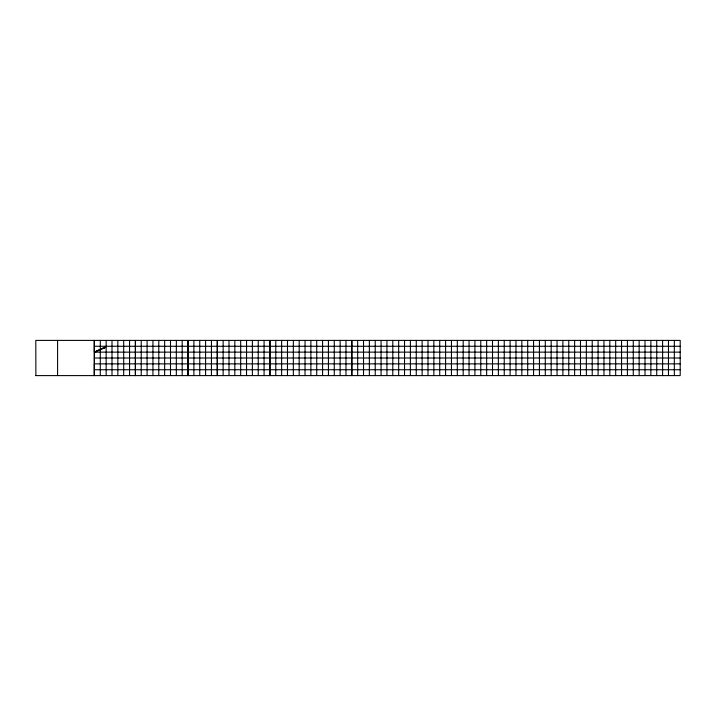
<?xml version="1.0" encoding="UTF-8"?>
<svg xmlns="http://www.w3.org/2000/svg" width="716" height="716" viewBox="0 0 716 716"><rect width="100%" height="100%" fill="white"/><g stroke="black" fill="none" stroke-linecap="round" stroke-linejoin="round"><path stroke-width="1.07" d="M94.986 352.272L105.458 346.956L94.807 351.878L105.655 347.421M103.516 348.611L104.617 348.11M94.44 346.267L680.2 346.267M680.2 352.138L94.387 352.138L94.449 340.404L94.449 375.596L94.387 363.862L680.2 363.862M94.44 358L680.2 358M94.44 369.733L680.2 369.733M35.8 375.596L680.2 375.596L680.2 340.404L35.8 340.404L35.881 375.596M674.338 340.404L674.338 375.596M668.467 340.404L668.467 375.596M662.604 340.404L662.604 375.596M656.742 340.404L656.742 375.596M650.871 340.404L650.871 375.596M645.009 340.404L645.009 375.596M639.146 340.404L639.146 375.596M633.275 340.404L633.275 375.596M627.413 340.404L627.413 375.596M621.551 340.404L621.551 375.596M615.679 340.404L615.679 375.596M609.817 340.404L609.817 375.596M603.955 340.404L603.955 375.596M598.084 340.404L598.084 375.596M592.222 340.404L592.222 375.596M586.359 340.404L586.359 375.596M580.488 340.404L580.488 375.596M574.626 340.404L574.626 375.596M568.764 340.404L568.764 375.596M562.892 340.404L562.892 375.596M557.03 340.404L557.03 375.596M551.168 340.404L551.168 375.596M545.297 340.404L545.297 375.596M539.434 340.404L539.434 375.596M533.572 340.404L533.572 375.596M527.701 340.404L527.701 375.596M521.839 340.404L521.839 375.596M515.967 340.404L515.967 375.596M510.105 340.404L510.105 375.596M504.243 340.404L504.243 375.596M498.372 340.404L498.372 375.596M492.51 340.404L492.51 375.596M486.647 340.404L486.647 375.596M480.776 340.404L480.776 375.596M474.914 340.404L474.914 375.596M469.052 340.404L469.052 375.596M463.18 340.404L463.18 375.596M457.318 340.404L457.318 375.596M451.456 340.404L451.456 375.596M445.585 340.404L445.585 375.596M439.722 340.404L439.722 375.596M433.86 340.404L433.86 375.596M427.989 340.404L427.989 375.596M422.127 340.404L422.127 375.596M416.265 340.404L416.265 375.596M410.393 340.404L410.393 375.596M404.531 340.404L404.531 375.596M398.669 340.404L398.669 375.596M392.798 340.404L392.798 375.596M386.935 340.404L386.935 375.596M381.082 340.404L381.073 375.596M375.22 340.404L375.238 375.596M369.366 340.404L369.366 375.596M363.522 340.404L363.522 375.596M357.669 340.404L357.687 375.596M345.989 340.404L345.971 375.596M340.136 340.404L340.136 375.596M334.274 340.404L334.274 375.596M328.42 340.404L328.438 375.596M322.576 340.404L322.585 375.596M316.723 340.404L316.723 375.596M310.878 340.404L310.878 375.596M305.043 340.404L305.025 375.596M299.19 340.404L299.172 375.596M293.345 340.404L293.345 375.596M287.492 340.404L287.474 375.596M281.63 340.404L281.63 375.596M275.794 340.404L275.776 375.596M264.079 340.404L264.079 375.596M258.243 340.404L258.243 375.596M252.39 340.404L252.381 375.596M246.546 340.404L246.528 375.596M240.692 340.404L240.674 375.596M234.848 340.404L234.83 375.596M228.995 340.404L228.995 375.596M223.141 340.404L223.132 375.596M211.444 340.404L211.444 375.596M205.582 340.404L205.599 375.596M199.746 340.404L199.746 375.596M193.893 340.404L193.893 375.596M182.186 340.404L182.195 375.596M176.351 340.404L176.333 375.596M170.498 340.404L170.498 375.596M164.653 340.404L164.635 375.596M158.8 340.404L158.782 375.596M152.947 340.404L152.947 375.596M147.084 340.404L147.084 375.596M141.231 340.404L141.231 375.596M129.551 340.404L129.551 375.596M123.698 340.404L123.689 375.596M117.836 340.404L117.854 375.596M112 340.404L112 375.596M106.156 340.404L106.156 375.596M100.303 340.404L100.285 375.596M94.217 340.404L94.217 375.596M57.584 340.404L57.584 375.596M351.833 375.596L351.833 340.404L351.825 375.596M269.941 375.596L269.941 340.404L269.923 375.596M217.297 375.596L217.297 340.404L217.279 375.596M188.048 375.596L188.048 340.404L188.031 375.596M135.405 375.596L135.405 340.404L135.387 375.596"/></g></svg>
